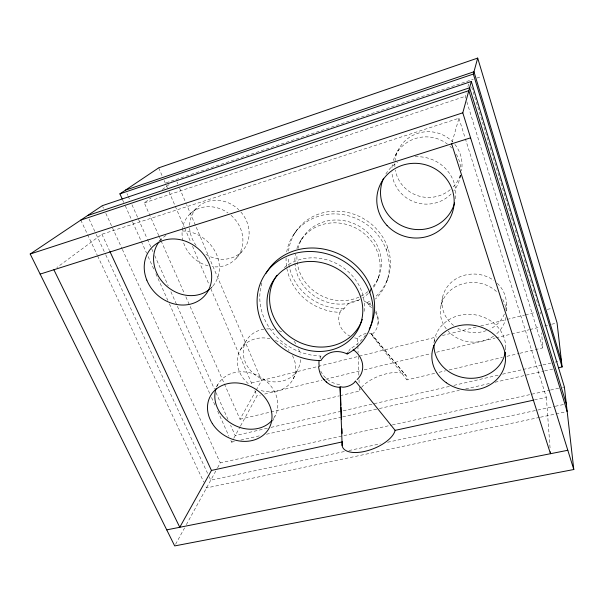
<?xml version="1.0" encoding="UTF-8"?>
<svg xmlns="http://www.w3.org/2000/svg" width="604" height="604" viewBox="0 0 604 604"><rect width="100%" height="100%" fill="white"/><g stroke="black" fill="none" stroke-linecap="round" stroke-linejoin="round"><path stroke-width="0.45" stroke-dasharray="3.02 2.27" d="M505.654 349.995L505.684 348.244M506.273 311.068L506.379 304.718M377.991 324.008C378.768 319.493 377.945 314.911 375.824 310.871M433.921 342.755L434.616 339.101M440.958 305.79L442.626 297.002M459.991 177.727L460.55 175.084M452.147 142.061L458.934 118.241L101.91 234.246L56.889 267.534M465.722 98.173L465.163 96.368L466.167 92.835M467.926 86.659L468.681 84.016M386.779 281.373L387.828 278.436M377.515 280.007L378.799 276.692M386.379 250.177L387.594 247.104M272.54 421.199L275.281 415.597M293.272 378.799L298.051 369.014M395.348 155.515L398.247 149.935M175.583 544.279L184.545 527.956M186.334 524.687L217.1 468.644M217.553 467.821L220.264 462.875L391.407 425.141M230.856 440.444L231.634 442.166L233.431 438.889M233.876 438.074L240.12 426.703M240.566 425.888L257.025 395.899L260.399 395.076M185.866 296.843L239.999 419.251L255.764 390.969M256.209 390.161L261.615 380.467L186.621 204.643M216.187 387.028L218.135 384.031M240.498 349.58L246.44 340.422M300.377 241.072L302.385 238.135M293.755 234.428L297.515 229.218M210.758 288.538L212.555 286.402M236.383 258.135L242.687 250.66M159.146 241.064L161.789 238.746M189.928 214.02L197.365 207.482M158.799 235.643L144.311 202.891L151.083 197.886M162.363 189.535L169.89 183.971M343.049 309.391L344.053 308.795A17.705 15.931 21.7 0 1 360.543 300.656M166.175 182.808L174.141 180.12M175.907 179.524L473.249 79.283M476.813 78.082L481.267 76.58M144.311 202.891L465.163 96.368M251.46 382.996L358.391 356.405M359.304 356.171L436.911 336.873M442.392 335.514L477.084 326.885M480.731 325.979L506.295 319.622M507.209 319.395L524.559 315.077M525.472 314.85L535.514 312.359M547.254 309.437L550.84 308.546M264.62 394.057L322.091 380.082M325.752 379.191L360.543 370.728M364.204 369.837L431.045 353.582M436.541 352.245L495.137 337.998M496.05 337.779L510.705 334.216M511.618 333.989L529.013 329.761M529.927 329.535L539.999 327.089M544.582 325.979L548.153 325.111M551.724 324.242L555.295 323.374M239.999 419.251L339.191 395.869M340.112 395.65L359.403 391.105A25.368 10.57 -20.6 0 1 360.218 389.308M361.502 387.451A25.368 10.57 -20.6 0 1 389.874 373.068A25.368 10.57 -20.6 0 1 406.968 379.893L435.409 373.189M439.078 372.321L445.503 370.811M449.172 369.942L502.385 357.402M506.967 356.322L518.896 353.506M519.817 353.295L542.754 347.889L541.652 332.842M267.383 428.228L235.228 435.612L230.607 425.284M271.06 427.383L449.293 386.424M453.891 385.367L498.912 375.024M502.581 374.178L542.09 365.103M543.011 364.892L551.278 362.989M554.955 362.143L560.467 360.882M231.634 442.166L234.382 441.539M240.815 440.074L260.09 435.688M266.515 434.231L341.788 417.1M342.71 416.888L378.504 408.742M379.425 408.531L459.289 390.358M465.714 388.901L489.58 383.464M495.091 382.211L525.382 375.318M526.303 375.107L543.743 371.143M544.657 370.932L552.924 369.052M392.328 424.944L549.663 390.252M550.584 390.048L558.866 388.221M562.551 387.413L564.385 387.005M534.442 399.946L546.356 397.349L465.42 138.95M344.325 451.535L210.766 480.18L209.173 476.767M348.931 450.546L380.248 443.827M387.617 442.249L536.843 410.237M537.764 410.041L554.344 406.484M555.265 406.288L565.397 404.114M539.515 417.409L206.5 487.949L205.3 485.389M540.437 417.213L567.186 411.55M371.46 305.397L367.224 302.589A17.705 15.931 21.7 0 0 363.729 301.253M367.625 302.808L367.255 302.604A51.989 47.912 27.9 0 0 370.554 300.55M371.271 333.816L406.13 375.658M370.977 333.544L404.997 374.601M369.293 333.098A7.399 2.658 -20.6 0 1 371.4 334.903L406.968 379.893M80.793 220.098L87.195 233.748M87.595 234.601L97.206 255.077M97.606 255.93L203.699 481.977M89.067 219.033L95.832 233.537M96.225 234.39L105.375 254.02M105.775 254.873L208.78 475.914M101.91 234.246L109.445 250.509M102.695 206.53L103.48 208.244M105.843 213.393L121.963 248.538M122.355 249.399L220.264 462.875M122.612 199.886L123.775 202.461M125.322 205.896L132.284 221.366M132.669 222.219L146.583 253.151M148.131 256.587L153.929 269.475M155.862 273.771L167.844 300.407M169.392 303.842L209.981 394.05M211.528 397.492L215.009 405.224M217.712 411.233L228.924 436.148M126.991 193.605L127.761 195.326M128.146 196.187L130.071 200.49M131.997 204.801L147.021 238.384M147.406 239.252L153.182 252.17M154.722 255.613L168.206 285.76M170.902 291.785L214.428 389.104M215.968 392.555L228.297 420.112M159.177 236.504L160.702 239.954M161.079 240.815L184.341 293.401M158.716 167.852L162.363 176.323M164.19 180.558L167.527 188.297M169.022 191.755L184.311 227.232M184.688 228.101L190.653 241.947M192.517 246.273L209.309 285.209M210.796 288.674L252.578 385.579M254.797 390.735L257.025 395.899M177.017 182.121L177.757 183.858M179.599 188.184L186.251 203.774M458.934 118.241L465.133 138.052M466.832 101.774L542.754 347.889M471.611 86.795L511.203 216.579M511.482 217.485L514.231 226.5M515.333 230.101L517.258 236.413M518.353 240.014L523.306 256.239M524.408 259.848L526.333 266.153M527.428 269.762L529.353 276.066M530.455 279.675L532.381 285.986M533.475 289.588L535.401 295.9M536.503 299.501L538.428 305.813M540.15 312.162L540.286 314.042M546.356 397.349L550.055 448.085M366.251 333.4A7.399 2.658 -20.6 0 0 357.621 338.421L357.84 345.012M357.87 345.949L358.096 352.532M358.225 356.3L358.859 375.114M359.018 379.818L359.116 382.642M359.274 387.345L359.403 391.105M460.429 175.273A34.466 33.613 8.5 0 1 453.763 191M451.105 194.005A34.466 33.613 8.5 0 1 414.148 201.887A34.466 33.613 8.5 0 1 391.883 171.8M391.951 167.61A34.466 33.613 8.5 0 1 392.381 164.356M393.332 160.483A34.466 33.613 8.5 0 1 447.353 144.039M449.904 146.176A34.466 33.613 8.5 0 1 451.709 147.988M456.345 154.277A34.466 33.613 8.5 0 1 460.595 167.618M454.887 144.424A33.62 32.88 6.5 0 1 461.456 170.773M460.225 175.349A33.62 32.88 6.5 0 1 452.623 187.504M450.229 189.694A33.62 32.88 6.5 0 1 417.002 195.439A33.62 32.88 6.5 0 1 395.303 170.003M394.895 166.696A33.62 32.88 6.5 0 1 414.797 134.435A33.62 32.88 6.5 0 1 452.668 141.91M231.068 215.318A32.05 28.388 42.5 0 1 241.275 249.89A32.05 28.388 42.5 0 1 212.404 266.674M208.04 265.836A32.05 28.388 42.5 0 1 183.805 223.359A32.05 28.388 42.5 0 1 228.025 212.933M240.928 212.034A31.317 27.882 42.9 0 1 243.269 249.973A31.317 27.882 42.9 0 1 205.987 254.443M196.081 245.39A31.317 27.882 42.9 0 1 189.641 228.237M189.603 225.345A31.317 27.882 42.9 0 1 207.406 201.54A31.317 27.882 42.9 0 1 238.761 209.754M292.434 355.575A30.177 25.934 28.9 0 1 289.693 383.91A30.177 25.934 28.9 0 1 260.15 390.252M248.259 383.631A30.177 25.934 28.9 0 1 239.524 351.385A30.177 25.934 28.9 0 1 269.905 338.693M275.371 340.414A30.177 25.934 28.9 0 1 289.105 350.562M300.475 359.659A29.513 25.519 29 0 1 273.891 381.879A29.513 25.519 29 0 1 243.706 356.911A29.513 25.519 29 0 1 263.706 329.248M266.598 328.938A29.513 25.519 29 0 1 273.854 329.376M278.889 330.69A29.513 25.519 29 0 1 283.065 332.457M294.042 341.275A29.513 25.519 29 0 1 296.572 344.907M298.527 348.833A29.513 25.519 29 0 1 300.105 354.284M505.858 317.515A33.001 29.823 6.1 0 1 496.579 333.861M493.551 336.217A33.001 29.823 6.1 0 1 448.236 331.203M446.243 328.833A33.001 29.823 6.1 0 1 452.615 288.621A33.001 29.823 6.1 0 1 497.492 292.502M502.747 299.478A33.001 29.823 6.1 0 1 506.16 310.728M497.296 283.321A32.223 29.249 5.6 0 1 505.873 309.074M504.378 314.027A32.223 29.249 5.6 0 1 489.957 329.104M486.273 330.652A32.223 29.249 5.6 0 1 456.526 327.481M453.551 325.428A32.223 29.249 5.6 0 1 449.059 284.59A32.223 29.249 5.6 0 1 493.8 280.43M288.523 251.015A51.989 47.912 27.9 0 1 361.894 217.727A51.989 47.912 27.9 0 1 374.986 297.168M344.053 308.795A51.989 47.912 27.9 0 1 288.183 257.432M297.976 248.652A42.944 39.57 27.9 0 1 357.228 225.141A42.944 39.57 27.9 0 1 372.502 287.142M367.919 291.619A42.944 39.57 27.9 0 1 320.664 295.326A42.944 39.57 27.9 0 1 297.055 254.216M367.111 303.193A17.826 4.341 -32.3 0 1 368.576 304.507M286.719 251.921A52.488 48.275 27.8 0 1 360.316 220.49A52.488 48.275 27.8 0 1 375.446 299.04M370.841 302.898A52.488 48.275 27.8 0 1 367.806 304.952A19.977 17.939 21.8 0 1 371.649 307.708M286.092 257.87A52.488 48.275 27.8 0 0 340.143 312.328A19.977 17.939 21.8 0 0 349.746 336.035M375.462 312.291A19.977 17.939 21.8 0 1 371.4 334.903M357.621 338.421A19.977 17.939 21.8 0 1 354.208 337.779M296.858 248.523A43.352 39.872 27.8 0 1 356.111 228.221A43.352 39.872 27.8 0 1 372.713 288.614M368.357 293.453A43.352 39.872 27.8 0 1 362.694 297.832M360.007 299.388A43.352 39.872 27.8 0 1 313.801 295.635A43.352 39.872 27.8 0 1 295.432 254.065M339.909 312.336A17.863 7.089 -2.9 0 1 342.415 309.263M320.135 358.829A19.917 8.879 -9 0 1 321.003 356.028M365.616 334.956A58.648 52.684 27.7 0 1 351.075 348.281A22.265 19.479 22.3 0 1 352.192 348.953M261.864 283.08A58.648 52.684 27.7 0 0 320.422 356.02A22.265 19.479 22.3 0 0 319.357 359.274M320.762 371.113A22.265 19.479 22.3 0 0 340.075 384.657A8.237 3.292 -21.5 0 0 339.969 385.707M284.265 267.572A48.441 43.511 27.7 0 1 338.602 264.688A48.441 43.511 27.7 0 1 363.97 312.427M350.244 348.757A19.894 5.194 -38.1 0 1 348.433 351.551M216.979 386.213A32.654 27.406 28.8 0 1 260.475 377.032A32.654 27.406 28.8 0 1 273.061 419.116M182.423 230.962A34.843 30.253 41.4 0 1 215.824 252.797A34.843 30.253 41.4 0 1 210.471 288.501M159.758 240.936A34.843 30.253 41.4 0 1 166.032 235.409M385.873 173.937A37.712 36.376 13.3 0 1 397.53 162.363M415.167 156.791A37.712 36.376 13.3 0 1 455.19 200.354M434.201 341.403A35.953 31.929 7.8 0 1 473.415 314.578A35.953 31.929 7.8 0 1 505.586 349.859"/><path stroke-width="0.91" d="M573.8 469.519L462.792 112.82L471.324 81.472L102.302 205.677L30.2 254.02L174.684 545.918L573.8 469.519L564.385 387.005L471.324 81.472M558.428 367.798L562.105 366.96L473.34 74.066L477.689 58.082L158.716 167.852L119.909 193.869L122.227 199.026M369.739 292.389L371.294 288.455M342.543 441.834L211.453 470.448L179.773 527.277L53.884 269.754M347.979 353.053L347.172 353.967A20.121 17.554 22.3 0 0 321.034 360.512A59.283 53.122 27.7 0 1 259.041 287.308A59.283 53.122 27.7 0 1 348.931 264.779A59.283 53.122 27.7 0 1 347.172 353.967M125.443 190.154L473.966 71.763L561.38 360.671M119.909 193.869L473.34 74.066M87.474 215.613L469.61 87.776L566.318 403.917M80.793 220.098L468.825 90.645L567.186 411.55M30.2 254.02L462.792 112.82M40.143 274.103L470.576 137.833M342.249 442.906A28.192 13.054 -21.7 0 0 365.435 451.233A28.192 13.054 -21.7 0 0 395.129 430.358L533.528 400.15M166.742 529.867L567.813 450.274M340.044 387.383C334.971 387.202 329.905 385.322 326.175 381.841M318.58 366.892C319.297 371.611 320.701 376.435 324.212 379.856M323.404 379.048L326.719 382.385M355.326 380.996L395.129 430.358M109.845 251.362L211.453 470.448M451.641 143.828L550.471 453.717L550.327 451.837M477.689 58.082L557.077 322.936L562.105 366.96M340.158 386.53L340.966 405.276M341.049 407.149L341.577 419.335M341.977 428.712L342.181 433.393M339.999 387.134L342.158 445.646M266.13 273.197A58.648 52.684 27.7 0 1 342.468 255.794A58.648 52.684 27.7 0 1 369.225 329.097M362.272 319.41A48.441 43.511 27.7 0 1 297.093 341.147A48.441 43.511 27.7 0 1 276.919 275.356M347.391 352.849A19.894 5.194 -38.1 0 1 347.149 353.144M355.212 381.283A8.237 3.292 -21.5 0 1 348.81 385.956A8.237 3.292 -21.5 0 1 341.026 386.809M353.287 349.686A22.265 19.479 22.3 0 1 357.138 379.523M319.259 366.424A22.265 19.479 22.3 0 1 319.138 360.429M271.966 420.452A32.654 27.406 28.8 0 1 232.555 424.212A32.654 27.406 28.8 0 1 216.066 388.508M209.324 289.475A34.843 30.253 41.4 0 1 165.534 285.133A34.843 30.253 41.4 0 1 158.867 242.091M454.593 202.929A37.712 36.376 13.3 0 1 405.979 227.451A37.712 36.376 13.3 0 1 383.563 178.278M505.269 352.238A35.953 31.929 7.8 0 1 467.088 378.119A35.953 31.929 7.8 0 1 433.936 345.352M275.386 328.478A48.969 43.866 27.7 0 0 358.119 329.444A48.969 43.866 27.7 0 0 311.158 261.441A48.969 43.866 27.7 0 0 275.386 328.478M212.314 423.532A33.462 27.867 28.7 0 0 268.153 429.769A33.462 27.867 28.7 0 0 238.754 383.102A33.462 27.867 28.7 0 0 212.314 423.532M146.81 280.128A35.757 30.842 41 0 0 204.748 295.666A35.757 30.842 41 0 0 182.287 240.181A35.757 30.842 41 0 0 146.81 280.128M387.021 225.466A38.792 37.274 14.3 0 0 452.419 212.48A38.792 37.274 14.3 0 0 406.99 164.062A38.792 37.274 14.3 0 0 387.021 225.466M446.288 382.732A36.927 32.601 8.3 0 0 505.208 362.868A36.927 32.601 8.3 0 0 454.54 326.877A36.927 32.601 8.3 0 0 446.288 382.732"/></g></svg>
